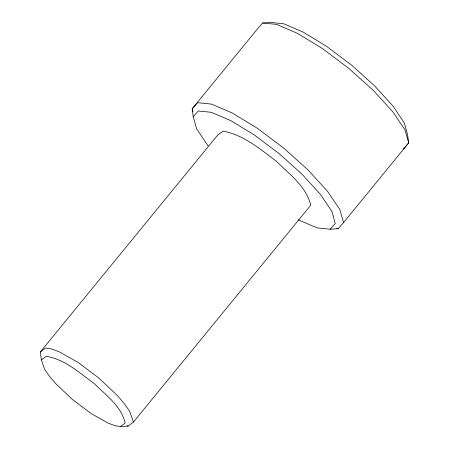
<?xml version="1.0" encoding="UTF-8"?>
<svg xmlns="http://www.w3.org/2000/svg" width="449" height="449" viewBox="0 0 449 449"><rect width="100%" height="100%" fill="white"/><g stroke="black" fill="none" stroke-linecap="round" stroke-linejoin="round"><path stroke-width="0.67" d="M40.32 351.988L217.675 135.082L223.018 131.102C243.566 134.969 260.005 148.933 276.247 161.169C289.381 174.167 306.072 186.329 310.809 205.137L133.454 422.049L128.201 426.022L120.45 426.55L115.174 425.747L108.293 423.216L91.147 413.546L72.435 399.47L55.878 383.788L49.48 376.335L44.782 369.634L41.359 359.918L40.32 351.988L45.574 348.009L51.433 348.901L59.083 351.719L78.126 362.461L98.92 378.103L117.312 395.518L124.424 403.803L129.643 411.25L133.454 422.049M298.254 219.814L317.123 227.896L330.2 229.231L338.142 228.681L343.53 222.603L408.68 142.922L407.641 134.992L404.325 122.987L392.796 105.812L374.455 85.703L351.522 65.094L326.788 46.488L303.243 32.137L283.746 23.786L270.668 22.45L262.727 23L257.339 29.078L192.189 108.759L193.227 116.689L196.544 128.695L208.072 145.869M193.227 116.689L198.278 110.987L211.361 112.317L230.853 120.669L254.398 135.026L279.132 153.625L302.065 174.24L320.406 194.344L331.934 211.524L335.251 223.523L330.2 229.231M403.292 149.001L408.68 142.922L405.144 130.126L392.858 111.823L373.315 90.401L348.879 68.439L322.522 48.61L297.429 33.321L276.663 24.42L262.727 23M41.359 359.918L46.084 356.338C64.684 359.054 79.35 372.889 94.099 383.418C105.835 395.165 121.157 405.857 125.176 422.969L120.45 426.55M336.75 228.541L338.142 228.681M126.899 425.826L128.201 426.022M343.53 222.603L339.994 209.806L327.708 191.504L308.166 170.081L283.729 148.119L257.367 128.291L232.279 113.002L211.513 104.106L197.577 102.681L192.189 108.759L192.935 111.453"/></g></svg>
